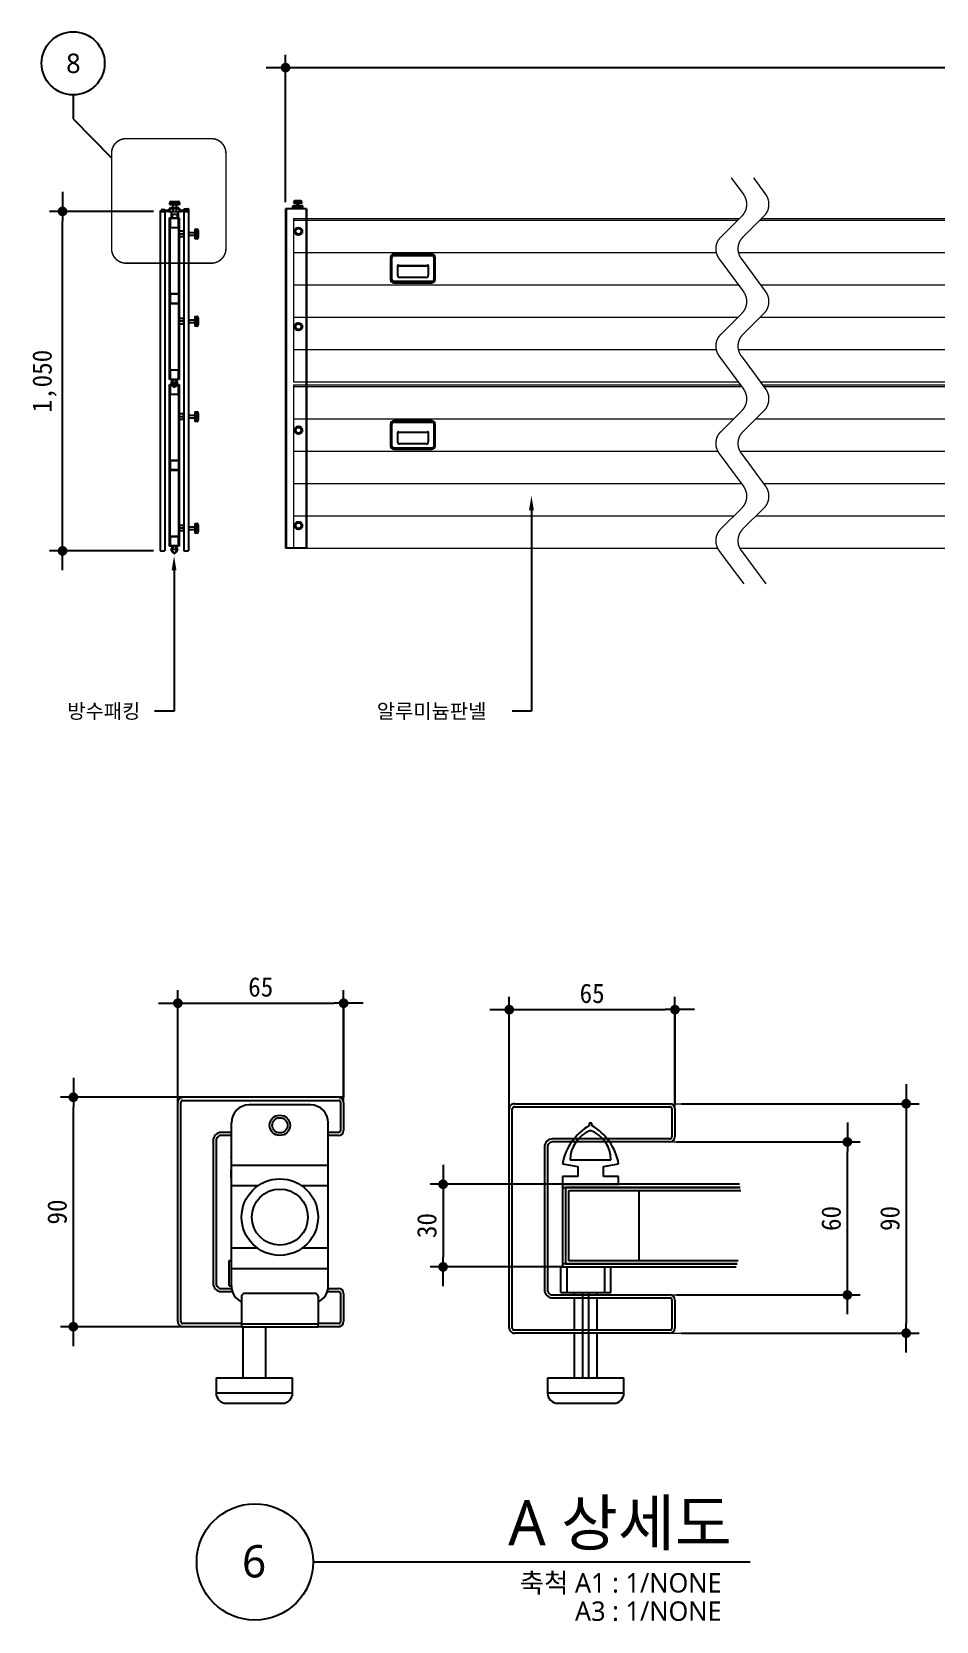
# Model space of a CAD drawing. Header units: millimetres. Extents: x 4892990 to 5673724, y 2128419 to 2381812.
# Drawn here: x 5645785 to 5648582, y 2371363 to 2376279 of the extents above; entities that cross this region are included whole.
import ezdxf
from ezdxf.enums import TextEntityAlignment as Align

# ---------------------------------------------------------------- set-up
doc = ezdxf.new("R2010")
doc.units = ezdxf.units.MM
doc.header["$LTSCALE"] = 1000
for name, pattern in [('CENTER2', [1.125, 0.75, -0.125, 0.125, -0.125]), ('DASHDOTX2', [2, 1, -0.5, 0, -0.5]), ('HIDDEN', [0.375, 0.25, -0.125]), ('HIDDEN2', [0.1875, 0.125, -0.0625])]:
    doc.linetypes.add(name, pattern=pattern)
doc.layers.get('0').update_dxf_attribs({"linetype": 'CONTINUOUS'})
for name, color, linetype in [('1', 1, 'CENTER2'), ('A-MKXS-MAK2', 3, 'DASHDOTX2'), ('A-MKXS-TEXT1', 3, 'CONTINUOUS'), ('A-MKXS-TEXT2', 7, 'CONTINUOUS'), ('치수', 1, 'CONTINUOUS')]:
    doc.layers.add(name, color=color, linetype=linetype)
for name, color, linetype, lineweight in [('A-DIMS', 7, 'CONTINUOUS', 25), ('A-MKXS-LEAD', 7, 'CONTINUOUS', 25), ('A-XXXX-SYMB', 7, 'CONTINUOUS', 25), ('A-XXXX-TXT1', 3, 'CONTINUOUS', 25)]:
    doc.layers.add(name, color=color, linetype=linetype, lineweight=lineweight)
doc.styles.add('HY울릉도L', font='malgun.ttf')
doc.styles.add('돋움체', font='')
doc.styles.add('맑은고딕', font='malgun.ttf')
doc.styles.get('돋움체').set_extended_font_data('DotumChe')
doc.dimstyles.new('CDIM', dxfattribs={"dimtxt": 3, "dimasz": 1.5, "dimexe": 2, "dimexo": 1, "dimgap": 1, "dimtad": 1, "dimdec": 0, "dimrnd": 0.5, "dimzin": 0, "dimdsep": 32, "dimlunit": 6, "dimtxsty": 'HY울릉도L', "dimblk1": '_CIDOT', "dimblk2": '_CIDOT', "dimsah": 1, "dimcen": 5.5, "dimclrd": 2, "dimclre": 2, "dimclrt": 7, "dimadec": 0, "dimazin": 0, "dimtfac": 1, "dimtdec": 0, "dimtix": 1, "dimtmove": 2, "dimatfit": 1, "dimldrblk": '_CIDOT', "dimfxl": 1, "dimtolj": 1, "dimtzin": 0, "dimlwd": -1, "dimarcsym": 0})

# ---------------------------------------------------------------- blocks, each defined once
blk = doc.blocks.new('고정지주앞좌')
at = {"color": 7, "linetype": 'Continuous', "lineweight": 25, "ltscale": 30}
for p, q in [((3939007.6, -1088298.6), (3938942.6, -1088298.6)), ((3938942.6, -1088298.6), (3938942.6, -1089348.6)), ((3938944.2, -1088298.6), (3938944.2, -1089348.6)), ((3938950.2, -1088298.6), (3938948.6, -1088298.6)), ((3938999, -1088298.6), (3938950.2, -1088298.6)), ((3938995.8, -1088289.8), (3938965.4, -1088289.8)), ((3938965.4, -1088296.2), (3938965.4, -1088289.8)), ((3938965.4, -1088296.2), (3938965.4, -1088298.6)), ((3938968.6, -1088296.2), (3938965.4, -1088296.2)), ((3938968.6, -1088277), (3938968.6, -1088281.8)), ((3938980.6, -1088281.8), (3938968.6, -1088281.8)), ((3938968.6, -1088292), (3938968.6, -1088292.8)), ((3938992.6, -1088292), (3938968.6, -1088292)), ((3938968.6, -1088292.8), (3938992.6, -1088292.8)), ((3938968.6, -1088292.8), (3938968.6, -1088298.6)), ((3938992.6, -1088298.6), (3938968.6, -1088298.6)), ((3938980.6, -1088273.8), (3938971.8, -1088273.8)), ((3938977, -1088281.8), (3938977, -1088289.8)), ((3938989.4, -1088273.8), (3938980.6, -1088273.8)), ((3938992.6, -1088281.8), (3938980.6, -1088281.8)), ((3938984.2, -1088289.8), (3938984.2, -1088281.8)), ((3938992.6, -1088281.8), (3938992.6, -1088277)), ((3938992.6, -1088292.8), (3938992.6, -1088292)), ((3938992.6, -1088292.8), (3938992.6, -1088298.6)), ((3938995.8, -1088296.2), (3938992.6, -1088296.2)), ((3938995.8, -1088296.2), (3938995.8, -1088289.8)), ((3938995.8, -1088298.6), (3938995.8, -1088296.2)), ((3939006, -1088298.6), (3939006, -1089348.6)), ((3939007.6, -1088298.6), (3939007.6, -1089348.6)), ((3939007.6, -1089348.6), (3938942.6, -1089348.6))]:
    blk.add_line(p, q, dxfattribs=at)
at = {"color": 8, "linetype": 'Continuous', "lineweight": 25, "ltscale": 30}
for p, q in [((3938968.6, -1088277), (3938980.6, -1088277)), ((3938980.6, -1088277), (3938992.6, -1088277))]:
    blk.add_line(p, q, dxfattribs=at)
at = {"color": 7, "linetype": 'Continuous', "lineweight": 25, "ltscale": 900}
for centre, radius in [((3938982.6, -1088368.6), 12), ((3938982.6, -1088368.6), 8.8), ((3938982.6, -1088663.6), 12), ((3938982.6, -1088663.6), 8.8), ((3938982.6, -1088983.6), 12), ((3938982.6, -1088983.6), 8.8), ((3938982.6, -1089278.6), 12), ((3938982.6, -1089278.6), 8.8)]:
    blk.add_circle(centre, radius, dxfattribs=at)
for centre, start, end in [((3938971.8, -1088277), 90, 180), ((3938989.4, -1088277), 0, 90)]:
    blk.add_arc(centre, 3.2, start, end, dxfattribs=at)
blk = doc.blocks.new('H450차수판옆')
at = {"color": 7, "linetype": 'Continuous', "lineweight": 25, "ltscale": 25}
for p, q in [((2065357.6, -461884), (2065387.6, -461884)), ((2065357.6, -462384), (2065357.6, -461884)), ((2065358.8, -461885.2), (2065386.4, -461885.2)), ((2065358.8, -461885.2), (2065358.8, -462384)), ((2065386.4, -461915.2), (2065358.8, -461915.2)), ((2065385.2, -461886.4), (2065360, -461886.4)), ((2065360, -461886.4), (2065360, -461914)), ((2065360, -461914), (2065385.2, -461914)), ((2065365.8, -461884), (2065379.4, -461884)), ((2065385.2, -461914), (2065385.2, -461886.4)), ((2065386.4, -462384), (2065386.4, -461885.2)), ((2065387.6, -461884), (2065387.6, -462384)), ((2065386.4, -462119), (2065358.8, -462119)), ((2065385.2, -462120.2), (2065360, -462120.2)), ((2065360, -462120.2), (2065360, -462147.8)), ((2065385.2, -462120.2), (2065385.2, -462147.8)), ((2065358.8, -462149), (2065386.4, -462149)), ((2065360, -462147.8), (2065385.2, -462147.8)), ((2065358.8, -462354), (2065386.4, -462354)), ((2065385.2, -462355.2), (2065360, -462355.2)), ((2065360, -462355.2), (2065360, -462382.8)), ((2065385.2, -462382.8), (2065385.2, -462355.2)), ((2065386.4, -462354), (2065386.4, -462384)), ((2065386.4, -462384), (2065357.6, -462384)), ((2065360, -462382.8), (2065385.2, -462382.8)), ((2065361.6, -462392), (2065367.6, -462391)), ((2065362.8, -462387), (2065362.8, -462384)), ((2065362.8, -462384), (2065382.4, -462384)), ((2065368.8, -462387), (2065362.8, -462387)), ((2065364.6, -462393.5), (2065380.6, -462393.5)), ((2065367.6, -462391), (2065368.8, -462387)), ((2065372.1, -462408), (2065372.1, -462407)), ((2065373.1, -462408), (2065372.1, -462408)), ((2065373.1, -462407), (2065373.1, -462408)), ((2065376.4, -462387), (2065377.6, -462391)), ((2065382.4, -462387), (2065376.4, -462387)), ((2065377.6, -462391), (2065383.6, -462392)), ((2065382.4, -462384), (2065382.4, -462387)), ((2065387.6, -462384), (2065386.4, -462384))]:
    blk.add_line(p, q, dxfattribs=at)
for centre, radius, start, end in [((2065382.8, -462388.3), 21.5, 190, 240.1926), ((2065376.8, -462393.5), 12.3, 180, 249.649), ((2065368.3, -462393.5), 12.3, 290.351, 0), ((2065362.4, -462388.3), 21.5, 299.8074, 350)]:
    blk.add_arc(centre, radius, start, end, dxfattribs=at)
blk = doc.blocks.new('H950고정지주옆')
at = {"color": 7, "linetype": 'Continuous', "lineweight": 25, "ltscale": 25}
for p, q in [((2065061.4, -461324), (2065061.4, -462374)), ((2065061.4, -461324), (2065072.4, -461324)), ((2065062.4, -461324), (2065062.4, -461321)), ((2065062.4, -461321), (2065069.4, -461321)), ((2065066.4, -461321), (2065066.4, -461319)), ((2065074.4, -461319), (2065066.4, -461319)), ((2065067.4, -461318), (2065073.4, -461318)), ((2065069.4, -461321), (2065069.4, -461324)), ((2065086.1, -461321), (2065069.4, -461321)), ((2065072.4, -461324), (2065074.4, -461324)), ((2065074.4, -461319), (2065074.4, -461321)), ((2065087.4, -461324), (2065074.4, -461324)), ((2065076.4, -461324), (2065076.4, -462374)), ((2065094.1, -461313), (2065086.1, -461321)), ((2065095.4, -461316), (2065087.4, -461324)), ((2065087.4, -461324), (2065101.9, -461324)), ((2065091.4, -461303), (2065091.4, -461297)), ((2065121.4, -461297), (2065091.4, -461297)), ((2065091.4, -461303), (2065121.4, -461303)), ((2065118.6, -461313), (2065094.1, -461313)), ((2065095.4, -461293), (2065117.4, -461293)), ((2065117.4, -461316), (2065095.4, -461316)), ((2065097.2, -461330.8), (2065097.2, -461327.8)), ((2065097.2, -461344), (2065097.2, -461330.8)), ((2065115.2, -461325.8), (2065099.2, -461325.8)), ((2065099.2, -461332.8), (2065115.2, -461332.8)), ((2065099.2, -461332.8), (2065099.2, -461344)), ((2065101.9, -461313), (2065101.9, -461303)), ((2065101.9, -461325.8), (2065101.9, -461316)), ((2065110.9, -461303), (2065110.9, -461313)), ((2065110.9, -461316), (2065110.9, -461325.8)), ((2065110.9, -461324), (2065125.4, -461324)), ((2065115.2, -461344), (2065115.2, -461332.8)), ((2065117.2, -461330.8), (2065117.2, -461327.8)), ((2065117.2, -461330.8), (2065117.2, -461344)), ((2065125.4, -461324), (2065117.4, -461316)), ((2065126.6, -461321), (2065118.6, -461313)), ((2065121.4, -461297), (2065121.4, -461303)), ((2065133.4, -461324), (2065125.4, -461324)), ((2065133.4, -461321), (2065126.6, -461321)), ((2065133.4, -461324), (2065133.4, -461321)), ((2065133.4, -461321), (2065140.4, -461321)), ((2065134.4, -461324), (2065133.4, -461324)), ((2065134.4, -461324), (2065134.4, -462374)), ((2065134.4, -461324), (2065136.4, -461324)), ((2065136.4, -461315.8), (2065137.4, -461315.8)), ((2065136.4, -461320.8), (2065136.4, -461315.8)), ((2065137.4, -461320.8), (2065136.4, -461320.8)), ((2065136.4, -461324), (2065147.4, -461324)), ((2065137.4, -461315.8), (2065137.4, -461320.8)), ((2065137.4, -461315.8), (2065148.4, -461315.8)), ((2065143.4, -461320.8), (2065137.4, -461320.8)), ((2065140.4, -461321), (2065140.4, -461324)), ((2065144.4, -461324), (2065144.4, -461321.8)), ((2065147.4, -461324), (2065149.4, -461324)), ((2065149.4, -461316.8), (2065149.4, -461324)), ((2065149.4, -461324), (2065149.4, -462374)), ((2065097.2, -461344), (2065117.2, -461344)), ((2065133.4, -461385.5), (2065120.4, -461385.5)), ((2065133.4, -461385.5), (2065133.4, -461394)), ((2065169.4, -461379), (2065175.4, -461379)), ((2065169.4, -461379), (2065169.4, -461409)), ((2065175.4, -461409), (2065175.4, -461379)), ((2065179.4, -461383), (2065179.4, -461405)), ((2065133.4, -461394), (2065120.4, -461394)), ((2065133.4, -461402.5), (2065120.4, -461402.5)), ((2065133.4, -461389.5), (2065134.4, -461389.5)), ((2065133.4, -461394), (2065133.4, -461402.5)), ((2065134.4, -461398.5), (2065133.4, -461398.5)), ((2065149.4, -461389.5), (2065169.4, -461389.5)), ((2065169.4, -461398.5), (2065149.4, -461398.5)), ((2065175.4, -461409), (2065169.4, -461409)), ((2065133.4, -461655.5), (2065120.4, -461655.5)), ((2065133.4, -461664), (2065120.4, -461664)), ((2065133.4, -461672.5), (2065120.4, -461672.5)), ((2065133.4, -461655.5), (2065133.4, -461664)), ((2065133.4, -461659.5), (2065134.4, -461659.5)), ((2065133.4, -461664), (2065133.4, -461672.5)), ((2065134.4, -461668.5), (2065133.4, -461668.5)), ((2065149.4, -461659.5), (2065169.4, -461659.5)), ((2065169.4, -461668.5), (2065149.4, -461668.5)), ((2065169.4, -461649), (2065175.4, -461649)), ((2065169.4, -461649), (2065169.4, -461679)), ((2065175.4, -461679), (2065169.4, -461679)), ((2065175.4, -461679), (2065175.4, -461649)), ((2065179.4, -461653), (2065179.4, -461675)), ((2065133.4, -461950.5), (2065120.4, -461950.5)), ((2065133.4, -461959), (2065120.4, -461959)), ((2065133.4, -461967.5), (2065120.4, -461967.5)), ((2065133.4, -461950.5), (2065133.4, -461959)), ((2065133.4, -461954.5), (2065134.4, -461954.5)), ((2065133.4, -461959), (2065133.4, -461967.5)), ((2065134.4, -461963.5), (2065133.4, -461963.5)), ((2065149.4, -461954.5), (2065169.4, -461954.5)), ((2065169.4, -461963.5), (2065149.4, -461963.5)), ((2065169.4, -461944), (2065175.4, -461944)), ((2065169.4, -461944), (2065169.4, -461974)), ((2065175.4, -461974), (2065169.4, -461974)), ((2065175.4, -461974), (2065175.4, -461944)), ((2065179.4, -461948), (2065179.4, -461970)), ((2065133.4, -462295.5), (2065120.4, -462295.5)), ((2065133.4, -462304), (2065120.4, -462304)), ((2065133.4, -462312.5), (2065120.4, -462312.5)), ((2065133.4, -462295.5), (2065133.4, -462304)), ((2065133.4, -462299.5), (2065134.4, -462299.5)), ((2065133.4, -462304), (2065133.4, -462312.5)), ((2065134.4, -462308.5), (2065133.4, -462308.5)), ((2065149.4, -462299.5), (2065169.4, -462299.5)), ((2065169.4, -462308.5), (2065149.4, -462308.5)), ((2065169.4, -462289), (2065175.4, -462289)), ((2065169.4, -462289), (2065169.4, -462319)), ((2065175.4, -462319), (2065169.4, -462319)), ((2065175.4, -462319), (2065175.4, -462289)), ((2065179.4, -462293), (2065179.4, -462315)), ((2065061.4, -462374), (2065076.4, -462374)), ((2065134.4, -462374), (2065149.4, -462374))]:
    blk.add_line(p, q, dxfattribs=at)
for centre, radius, start, end in [((2065067.4, -461319), 1, 90, 180), ((2065073.4, -461319), 1, 0, 90), ((2065095.4, -461297), 4, 90, 180), ((2065099.2, -461327.8), 2, 90, 180), ((2065099.2, -461330.8), 2, 180, 270), ((2065115.2, -461327.8), 2, 0, 90), ((2065115.2, -461330.8), 2, 270, 0), ((2065117.4, -461297), 4, 0, 90), ((2065143.4, -461321.8), 1, 0, 90), ((2065148.4, -461316.8), 1, 0, 90), ((2065175.4, -461383), 4, 0, 90), ((2065175.4, -461405), 4, 270, 0), ((2065175.4, -461653), 4, 0, 90), ((2065175.4, -461675), 4, 270, 0), ((2065175.4, -461948), 4, 0, 90), ((2065175.4, -461970), 4, 270, 0), ((2065175.4, -462293), 4, 0, 90), ((2065175.4, -462315), 4, 270, 0)]:
    blk.add_arc(centre, radius, start, end, dxfattribs=at)
at = {"layer": '치수'}
for p in [(-267.2, 540), (-267.2, 25)]:
    blk.add_blockref('H450차수판옆', p, dxfattribs=at)
blk = doc.blocks.new('AL차수판 2단')
at = {"color": 7, "linetype": 'HIDDEN', "lineweight": 0}
for p, q in [((2975499.4, -532908.3), (2975537.7, -532960.3)), ((2975567.9, -532908.3), (2975606.2, -532960.3)), ((2975532.8, -533025.3), (2975465.9, -533092.2)), ((2975601.3, -533025.3), (2975534.4, -533092.2)), ((2975461, -533157.2), (2975537.7, -533261.2)), ((2975529.5, -533157.2), (2975606.2, -533261.2)), ((2975532.8, -533326.3), (2975465.9, -533393.2)), ((2975601.3, -533326.3), (2975534.4, -533393.2)), ((2975461, -533458.2), (2975499.4, -533510.2)), ((2975529.5, -533458.2), (2975567.9, -533510.2)), ((2975499.4, -533510.2), (2975537.7, -533562.2)), ((2975567.9, -533510.2), (2975606.2, -533562.2)), ((2975532.8, -533627.2), (2975465.9, -533694.2)), ((2975601.3, -533627.2), (2975534.4, -533694.2)), ((2975461, -533759.2), (2975537.7, -533863.2)), ((2975529.5, -533759.2), (2975606.2, -533863.2)), ((2975532.8, -533928.2), (2975465.9, -533995.1)), ((2975601.3, -533928.2), (2975534.4, -533995.1)), ((2975461, -534060.2), (2975499.4, -534112.2)), ((2975529.5, -534060.2), (2975567.9, -534112.2)), ((2975499.4, -534112.2), (2975537.7, -534164.2)), ((2975567.9, -534112.2), (2975606.2, -534164.2))]:
    blk.add_line(p, q, dxfattribs=at)
at = {"color": 7, "linetype": 'Continuous', "lineweight": 15}
for p, q in [((2974145.8, -533033.4), (2974145.8, -533538.4)), ((2974145.8, -533033.4), (2975524.7, -533033.4)), ((2974145.8, -533038.4), (2975519.7, -533038.4)), ((2975588.2, -533038.4), (2976935.2, -533038.4)), ((2975593.2, -533033.4), (2976935.2, -533033.4)), ((2976935.2, -533538.4), (2976935.2, -533033.4)), ((2974145.8, -533138.4), (2975452.5, -533138.4)), ((2975521, -533138.4), (2976935.2, -533138.4)), ((2974145.8, -533238.4), (2975520.9, -533238.4)), ((2975589.4, -533238.4), (2976935.2, -533238.4)), ((2974145.8, -533338.4), (2975520.7, -533338.4)), ((2975589.2, -533338.4), (2976935.2, -533338.4)), ((2974145.8, -533438.4), (2975452.3, -533438.4)), ((2975520.8, -533438.4), (2976935.2, -533438.4)), ((2974145.8, -533538.4), (2975520.2, -533538.4)), ((2974145.8, -533538.4), (2975520.2, -533538.4)), ((2974145.8, -533548.4), (2975527.6, -533548.4)), ((2974145.8, -533548.4), (2974145.8, -534053.4)), ((2974145.8, -533553.4), (2975531.3, -533553.4)), ((2975588.7, -533538.4), (2976935.2, -533538.4)), ((2975588.7, -533538.4), (2976935.2, -533538.4)), ((2975596.1, -533548.4), (2976935.2, -533548.4)), ((2975599.8, -533553.4), (2976935.2, -533553.4)), ((2976935.2, -534053.4), (2976935.2, -533548.4)), ((2974145.8, -533653.4), (2975506.6, -533653.4)), ((2975575.2, -533653.4), (2976935.2, -533653.4)), ((2974145.8, -533753.4), (2975457.4, -533753.4)), ((2975525.9, -533753.4), (2976935.2, -533753.4)), ((2974145.8, -533853.4), (2975530.5, -533853.4)), ((2975599, -533853.4), (2976935.2, -533853.4)), ((2974145.8, -533953.4), (2975507.6, -533953.4)), ((2975576.1, -533953.4), (2976935.2, -533953.4)), ((2974145.8, -534053.4), (2975456.9, -534053.4)), ((2975525.4, -534053.4), (2976935.2, -534053.4))]:
    blk.add_line(p, q, dxfattribs=at)
at = {"color": 7, "linetype": 'HIDDEN', "lineweight": 0}
for centre, start, end in [((2975497.5, -532989.9), 315, 36.4024), ((2975566, -532989.9), 315, 36.4024), ((2975501.3, -533127.6), 135, 216.4024), ((2975569.8, -533127.6), 135, 216.4024), ((2975497.5, -533290.9), 315, 36.4024), ((2975566, -533290.9), 315, 36.4024), ((2975501.3, -533428.5), 135, 216.4024), ((2975569.8, -533428.5), 135, 216.4024), ((2975497.5, -533591.9), 315, 36.4024), ((2975566, -533591.9), 315, 36.4024), ((2975501.3, -533729.5), 135, 216.4024), ((2975569.8, -533729.5), 135, 216.4024), ((2975497.5, -533892.9), 315, 36.4024), ((2975566, -533892.9), 315, 36.4024), ((2975501.3, -534030.5), 135, 216.4024), ((2975569.8, -534030.5), 135, 216.4024)]:
    blk.add_arc(centre, 50, start, end, dxfattribs=at)
at = {"layer": '1', "color": 7, "linetype": 'Continuous'}
for p, q in [((2974445.8, -533154.4), (2974445.8, -533222.4)), ((2974449.7, -533222.6), (2974449.7, -533154.3)), ((2974455.7, -533148.3), (2974574, -533148.3)), ((2974573.8, -533144.4), (2974455.8, -533144.4)), ((2974580, -533154.3), (2974580, -533222.6)), ((2974583.8, -533222.4), (2974583.8, -533154.4)), ((2976497.2, -533222.4), (2976497.2, -533154.4)), ((2976501, -533154.3), (2976501, -533222.6)), ((2976625.3, -533148.3), (2976507, -533148.3)), ((2976507.2, -533144.4), (2976625.2, -533144.4)), ((2976631.3, -533222.6), (2976631.3, -533154.3)), ((2976635.2, -533154.4), (2976635.2, -533222.4)), ((2974467.3, -533179.4), (2974467.3, -533209.9)), ((2974470.3, -533179.4), (2974470.3, -533180.9)), ((2974559.3, -533180.9), (2974470.3, -533180.9)), ((2974559.3, -533179.4), (2974559.3, -533180.9)), ((2974562.3, -533179.4), (2974562.3, -533209.9)), ((2976518.7, -533179.4), (2976518.7, -533209.9)), ((2976521.7, -533179.4), (2976521.7, -533180.9)), ((2976521.7, -533180.9), (2976610.7, -533180.9)), ((2976610.7, -533179.4), (2976610.7, -533180.9)), ((2976613.7, -533179.4), (2976613.7, -533209.9)), ((2974574, -533228.6), (2974455.7, -533228.6)), ((2974455.8, -533232.4), (2974573.8, -533232.4)), ((2974556.3, -533215.9), (2974473.3, -533215.9)), ((2976507, -533228.6), (2976625.3, -533228.6)), ((2976625.2, -533232.4), (2976507.2, -533232.4)), ((2976524.7, -533215.9), (2976607.7, -533215.9)), ((2974445.8, -533669.4), (2974445.8, -533737.4)), ((2974449.7, -533737.6), (2974449.7, -533669.3)), ((2974455.7, -533663.3), (2974574, -533663.3)), ((2974573.8, -533659.4), (2974455.8, -533659.4)), ((2974467.3, -533694.4), (2974467.3, -533724.9)), ((2974470.3, -533694.4), (2974470.3, -533695.9)), ((2974559.3, -533695.9), (2974470.3, -533695.9)), ((2974559.3, -533694.4), (2974559.3, -533695.9)), ((2974562.3, -533694.4), (2974562.3, -533724.9)), ((2974580, -533669.3), (2974580, -533737.6)), ((2974583.8, -533737.4), (2974583.8, -533669.4)), ((2976497.2, -533737.4), (2976497.2, -533669.4)), ((2976501, -533669.3), (2976501, -533737.6)), ((2976625.3, -533663.3), (2976507, -533663.3)), ((2976507.2, -533659.4), (2976625.2, -533659.4)), ((2976518.7, -533694.4), (2976518.7, -533724.9)), ((2976521.7, -533694.4), (2976521.7, -533695.9)), ((2976521.7, -533695.9), (2976610.7, -533695.9)), ((2976610.7, -533694.4), (2976610.7, -533695.9)), ((2976613.7, -533694.4), (2976613.7, -533724.9)), ((2976631.3, -533737.6), (2976631.3, -533669.3)), ((2976635.2, -533669.4), (2976635.2, -533737.4)), ((2974574, -533743.6), (2974455.7, -533743.6)), ((2974455.8, -533747.4), (2974573.8, -533747.4)), ((2974556.3, -533730.9), (2974473.3, -533730.9)), ((2976507, -533743.6), (2976625.3, -533743.6)), ((2976625.2, -533747.4), (2976507.2, -533747.4)), ((2976524.7, -533730.9), (2976607.7, -533730.9))]:
    blk.add_line(p, q, dxfattribs=at)
at = {"layer": '1', "color": 4, "linetype": 'HIDDEN2'}
for p, q in [((2974470.3, -533179.4), (2974559.3, -533179.4)), ((2976610.7, -533179.4), (2976521.7, -533179.4)), ((2974470.3, -533694.4), (2974559.3, -533694.4)), ((2976610.7, -533694.4), (2976521.7, -533694.4))]:
    blk.add_line(p, q, dxfattribs=at)
at = {"layer": '1', "color": 7, "linetype": 'Continuous'}
for centre, radius, start, end in [((2974455.8, -533154.4), 10, 90, 180), ((2974455.7, -533154.3), 6, 90, 180), ((2974573.8, -533154.4), 10, 0, 90), ((2974574, -533154.3), 6, 0, 90), ((2976507.2, -533154.4), 10, 90, 180), ((2976507, -533154.3), 6, 90, 180), ((2976625.2, -533154.4), 10, 0, 90), ((2976625.3, -533154.3), 6, 0, 90), ((2974468.8, -533179.4), 1.5, 0, 180), ((2974473.3, -533209.9), 6, 180, 270), ((2974556.3, -533209.9), 6, 270, 0), ((2974560.8, -533179.4), 1.5, 0, 180), ((2976520.2, -533179.4), 1.5, 0, 180), ((2976524.7, -533209.9), 6, 180, 270), ((2976607.7, -533209.9), 6, 270, 0), ((2976612.2, -533179.4), 1.5, 0, 180), ((2974455.8, -533222.4), 10, 180, 270), ((2974455.7, -533222.6), 6, 180, 270), ((2974573.8, -533222.4), 10, 270, 0), ((2974574, -533222.6), 6, 270, 0), ((2976507.2, -533222.4), 10, 180, 270), ((2976507, -533222.6), 6, 180, 270), ((2976625.2, -533222.4), 10, 270, 0), ((2976625.3, -533222.6), 6, 270, 0), ((2974455.8, -533669.4), 10, 90, 180), ((2974455.7, -533669.3), 6, 90, 180), ((2974468.8, -533694.4), 1.5, 0, 180), ((2974560.8, -533694.4), 1.5, 0, 180), ((2974573.8, -533669.4), 10, 0, 90), ((2974574, -533669.3), 6, 0, 90), ((2976507.2, -533669.4), 10, 90, 180), ((2976507, -533669.3), 6, 90, 180), ((2976520.2, -533694.4), 1.5, 0, 180), ((2976612.2, -533694.4), 1.5, 0, 180), ((2976625.2, -533669.4), 10, 0, 90), ((2976625.3, -533669.3), 6, 0, 90), ((2974455.8, -533737.4), 10, 180, 270), ((2974455.7, -533737.6), 6, 180, 270), ((2974473.3, -533724.9), 6, 180, 270), ((2974556.3, -533724.9), 6, 270, 0), ((2974573.8, -533737.4), 10, 270, 0), ((2974574, -533737.6), 6, 270, 0), ((2976507.2, -533737.4), 10, 180, 270), ((2976507, -533737.6), 6, 180, 270), ((2976524.7, -533724.9), 6, 180, 270), ((2976607.7, -533724.9), 6, 270, 0), ((2976625.2, -533737.4), 10, 270, 0), ((2976625.3, -533737.6), 6, 270, 0)]:
    blk.add_arc(centre, radius, start, end, dxfattribs=at)
blk = doc.blocks.new('_CIDOT')
at = {"color": 0, "linetype": 'ByBlock'}
blk.add_line((2, 0), (-1, 0), dxfattribs=at)
at = {"color": 0, "linetype": 'ByBlock', "const_width": 0.5}
blk.add_lwpolyline([(-0.25, 0, 1), (0.25, 0, 1)], format="xyb", close=True, dxfattribs=at)
blk = doc.blocks.new('*D63')
at = {"layer": 'A-DIMS', "lineweight": -2, "transparency": 16777216}
for p, q in [((5646232.7, 2372983.6), (5645873.7, 2372983.6)), ((5646232.6, 2372274), (5645873.7, 2372274))]:
    blk.add_line(p, q, dxfattribs=at)
at = {"layer": 'A-DIMS', "transparency": 16777216}
blk.add_line((5645913.7, 2372304), (5645913.7, 2372953.6), dxfattribs=at)
at = {"layer": 'A-DIMS', "transparency": 16777216, "xscale": 30, "yscale": 30, "zscale": 30}
for p, rotation in [((5645913.7, 2372983.6), 90), ((5645913.7, 2372274), 270)]:
    blk.add_blockref('_CIDOT', p, dxfattribs=dict(at, rotation=rotation))
at = {"layer": 'A-DIMS', "color": 3, "transparency": 16777216, "insert": (5645863.7, 2372628.8), "char_height": 60, "attachment_point": 5, "rotation": 90, "style": '돋움체'}
blk.add_mtext('\\A1;90', dxfattribs=at)
blk = doc.blocks.new('*D64')
at = {"layer": 'A-DIMS', "lineweight": -2, "transparency": 16777216}
for p, q in [((5646237, 2372988), (5646237, 2373314.6)), ((5646749.5, 2372988), (5646749.5, 2373314.6))]:
    blk.add_line(p, q, dxfattribs=at)
at = {"layer": 'A-DIMS', "transparency": 16777216}
blk.add_line((5646267, 2373274.6), (5646719.5, 2373274.6), dxfattribs=at)
at = {"layer": 'A-DIMS', "transparency": 16777216, "xscale": 30, "yscale": 30, "zscale": 30, "rotation": 180}
blk.add_blockref('_CIDOT', (5646237, 2373274.6), dxfattribs=at)
at = {"layer": 'A-DIMS', "transparency": 16777216, "xscale": 30, "yscale": 30, "zscale": 30}
blk.add_blockref('_CIDOT', (5646749.5, 2373274.6), dxfattribs=at)
at = {"layer": 'A-DIMS', "color": 3, "transparency": 16777216, "insert": (5646493.2, 2373324.7), "char_height": 60, "attachment_point": 5, "style": '돋움체'}
blk.add_mtext('\\A1;65', dxfattribs=at)
blk = doc.blocks.new('*D65')
at = {"layer": 'A-DIMS', "lineweight": -2, "transparency": 16777216}
for p, q in [((5647261.8, 2372968.1), (5647261.8, 2373294.7)), ((5647774.3, 2372968.1), (5647774.3, 2373294.7))]:
    blk.add_line(p, q, dxfattribs=at)
at = {"layer": 'A-DIMS', "transparency": 16777216}
blk.add_line((5647291.8, 2373254.7), (5647744.3, 2373254.7), dxfattribs=at)
at = {"layer": 'A-DIMS', "transparency": 16777216, "xscale": 30, "yscale": 30, "zscale": 30, "rotation": 180}
blk.add_blockref('_CIDOT', (5647261.8, 2373254.7), dxfattribs=at)
at = {"layer": 'A-DIMS', "transparency": 16777216, "xscale": 30, "yscale": 30, "zscale": 30}
blk.add_blockref('_CIDOT', (5647774.3, 2373254.7), dxfattribs=at)
at = {"layer": 'A-DIMS', "color": 3, "transparency": 16777216, "insert": (5647518.1, 2373304.8), "char_height": 60, "attachment_point": 5, "style": '돋움체'}
blk.add_mtext('\\A1;65', dxfattribs=at)
blk = doc.blocks.new('*D66')
at = {"layer": 'A-DIMS', "lineweight": -2, "transparency": 16777216}
for p, q in [((5647406.5, 2372714.6), (5647017.1, 2372714.6)), ((5647406.6, 2372459.1), (5647017.1, 2372459.1))]:
    blk.add_line(p, q, dxfattribs=at)
at = {"layer": 'A-DIMS', "transparency": 16777216}
blk.add_line((5647057.1, 2372684.6), (5647057.1, 2372489.1), dxfattribs=at)
at = {"layer": 'A-DIMS', "transparency": 16777216, "xscale": 30, "yscale": 30, "zscale": 30}
for p, rotation in [((5647057.1, 2372714.6), 90), ((5647057.1, 2372459.1), 270)]:
    blk.add_blockref('_CIDOT', p, dxfattribs=dict(at, rotation=rotation))
at = {"layer": 'A-DIMS', "color": 3, "transparency": 16777216, "insert": (5647007.1, 2372586.9), "char_height": 60, "attachment_point": 5, "rotation": 90, "style": '돋움체'}
blk.add_mtext('\\A1;30', dxfattribs=at)
blk = doc.blocks.new('*D67')
at = {"layer": 'A-DIMS', "lineweight": -2, "transparency": 16777216}
for p, q in [((5647778.5, 2372845.5), (5648347.4, 2372845.5)), ((5647778.5, 2372372.4), (5648347.4, 2372372.4))]:
    blk.add_line(p, q, dxfattribs=at)
at = {"layer": 'A-DIMS', "transparency": 16777216}
blk.add_line((5648307.4, 2372402.4), (5648307.4, 2372815.5), dxfattribs=at)
at = {"layer": 'A-DIMS', "transparency": 16777216, "xscale": 30, "yscale": 30, "zscale": 30}
for p, rotation in [((5648307.4, 2372845.5), 90), ((5648307.4, 2372372.4), 270)]:
    blk.add_blockref('_CIDOT', p, dxfattribs=dict(at, rotation=rotation))
at = {"layer": 'A-DIMS', "color": 3, "transparency": 16777216, "insert": (5648257.4, 2372608.9), "char_height": 60, "attachment_point": 5, "rotation": 90, "style": '돋움체'}
blk.add_mtext('\\A1;60', dxfattribs=at)
blk = doc.blocks.new('*D68')
at = {"layer": 'A-DIMS', "lineweight": -2, "transparency": 16777216}
for p, q in [((5647794.3, 2372963.8), (5648529.2, 2372963.8)), ((5647794.3, 2372254.1), (5648529.2, 2372254.1))]:
    blk.add_line(p, q, dxfattribs=at)
at = {"layer": 'A-DIMS', "transparency": 16777216}
blk.add_line((5648489.2, 2372933.8), (5648489.2, 2372284.1), dxfattribs=at)
at = {"layer": 'A-DIMS', "transparency": 16777216, "xscale": 30, "yscale": 30, "zscale": 30}
for p, rotation in [((5648489.2, 2372963.8), 90), ((5648489.2, 2372254.1), 270)]:
    blk.add_blockref('_CIDOT', p, dxfattribs=dict(at, rotation=rotation))
at = {"layer": 'A-DIMS', "color": 3, "transparency": 16777216, "insert": (5648439.2, 2372608.9), "char_height": 60, "attachment_point": 5, "rotation": 90, "style": '돋움체'}
blk.add_mtext('\\A1;90', dxfattribs=at)
blk = doc.blocks.new('*D76')
at = {"layer": 'A-DIMS', "lineweight": -2, "transparency": 16777216}
for p, q in [((5646569.9, 2375752.1), (5646569.9, 2376208.5)), ((5655087.9, 2375752.1), (5655087.9, 2376208.5))]:
    blk.add_line(p, q, dxfattribs=at)
at = {"layer": 'A-DIMS', "transparency": 16777216}
blk.add_line((5646599.9, 2376168.5), (5655057.9, 2376168.5), dxfattribs=at)
at = {"layer": 'A-DIMS', "transparency": 16777216, "xscale": 30, "yscale": 30, "zscale": 30, "rotation": 180}
blk.add_blockref('_CIDOT', (5646569.9, 2376168.5), dxfattribs=at)
at = {"layer": 'A-DIMS', "transparency": 16777216, "xscale": 30, "yscale": 30, "zscale": 30}
blk.add_blockref('_CIDOT', (5655087.9, 2376168.5), dxfattribs=at)
at = {"layer": 'A-DIMS', "color": 3, "transparency": 16777216, "insert": (5650828.9, 2376218.5), "char_height": 60, "attachment_point": 5, "style": '돋움체'}
blk.add_mtext('\\A1;7800', dxfattribs=at)
blk = doc.blocks.new('*D77')
at = {"layer": 'A-DIMS', "lineweight": -2, "transparency": 16777216}
for p, q in [((5646161.9, 2375723.8), (5645840.3, 2375723.8)), ((5646161.9, 2374673.8), (5645840.3, 2374673.8))]:
    blk.add_line(p, q, dxfattribs=at)
at = {"layer": 'A-DIMS', "transparency": 16777216}
blk.add_line((5645880.3, 2374703.8), (5645880.3, 2375693.8), dxfattribs=at)
at = {"layer": 'A-DIMS', "transparency": 16777216, "xscale": 30, "yscale": 30, "zscale": 30}
for p, rotation in [((5645880.3, 2375723.8), 90), ((5645880.3, 2374673.8), 270)]:
    blk.add_blockref('_CIDOT', p, dxfattribs=dict(at, rotation=rotation))
at = {"layer": 'A-DIMS', "color": 3, "transparency": 16777216, "insert": (5645824.6, 2375198.8), "char_height": 60, "attachment_point": 5, "rotation": 90, "style": '돋움체'}
blk.add_mtext('\\A1;1,050', dxfattribs=at)

msp = doc.modelspace()

# ---------------------------------------------------------------- linework, layer by layer
at = {"color": 7, "linetype": 'Continuous', "lineweight": 25, "ltscale": 25}
for p, q in [((5646236.95, 2372289.77), (5646236.95, 2372967.86)), ((5646246.41, 2372289.77), (5646246.41, 2372967.86)), ((5646252.72, 2372974.17), (5646733.69, 2372974.17)), ((5646740, 2372967.86), (5646740, 2372881.13)), ((5646749.46, 2372967.86), (5646749.46, 2372881.13)), ((5647277.56, 2372963.75), (5647758.54, 2372963.75)), ((5646646.96, 2372959.97), (5646457.73, 2372959.97)), ((5647261.79, 2372269.89), (5647261.79, 2372947.98)), ((5647271.26, 2372269.89), (5647271.26, 2372947.98)), ((5647277.56, 2372954.29), (5647758.54, 2372954.29)), ((5647764.84, 2372947.98), (5647764.84, 2372861.25)), ((5647774.31, 2372947.98), (5647774.31, 2372861.25)), ((5646402.53, 2372874.82), (5646370.99, 2372874.82)), ((5646402.53, 2372865.36), (5646370.99, 2372865.36)), ((5646402.53, 2372772.65), (5646402.53, 2372904.78)), ((5646702.15, 2372772.65), (5646702.15, 2372904.78)), ((5646733.69, 2372874.82), (5646702.15, 2372874.82)), ((5646733.69, 2372865.36), (5646702.15, 2372865.36)), ((5647509.38, 2372903.83), (5647509.38, 2372895.94)), ((5647517.26, 2372903.83), (5647509.38, 2372903.83)), ((5647517.26, 2372895.94), (5647517.26, 2372903.83)), ((5646345.76, 2372849.59), (5646345.76, 2372408.04)), ((5646355.22, 2372849.59), (5646355.22, 2372408.04)), ((5647370.6, 2372829.71), (5647370.6, 2372388.16)), ((5647380.07, 2372829.71), (5647380.07, 2372388.16)), ((5647758.54, 2372854.94), (5647395.84, 2372854.94)), ((5647758.54, 2372845.48), (5647395.84, 2372845.48)), ((5646401.74, 2372798), (5646402.53, 2372802.17)), ((5646402.53, 2372797.87), (5646401.74, 2372798)), ((5646702.15, 2372772.65), (5646402.53, 2372772.65)), ((5646402.53, 2372709.57), (5646402.53, 2372772.65)), ((5646702.15, 2372709.57), (5646702.15, 2372772.65)), ((5647426.59, 2372778.13), (5647473.9, 2372769.79)), ((5647450.24, 2372789.96), (5647576.4, 2372789.96)), ((5647473.9, 2372769.79), (5647473.9, 2372738.25)), ((5647552.74, 2372769.79), (5647600.05, 2372778.13)), ((5647552.74, 2372738.25), (5647552.74, 2372769.79)), ((5646401.74, 2372734.47), (5646401.74, 2372758.12)), ((5646401.74, 2372758.12), (5646402.53, 2372758.12)), ((5646401.74, 2372734.47), (5646402.53, 2372734.47)), ((5646401.74, 2372734.47), (5646401.74, 2372479)), ((5647426.59, 2372738.25), (5647426.59, 2372714.59)), ((5647473.9, 2372738.25), (5647426.59, 2372738.25)), ((5647600.05, 2372738.25), (5647552.74, 2372738.25)), ((5647600.05, 2372714.59), (5647600.05, 2372738.25)), ((5646484, 2372709.57), (5646402.53, 2372709.57)), ((5646402.53, 2372516.51), (5646402.53, 2372709.57)), ((5646702.15, 2372709.57), (5646620.68, 2372709.57)), ((5646702.15, 2372516.51), (5646702.15, 2372709.57)), ((5647426.59, 2372714.59), (5647426.59, 2372705.13)), ((5647973.64, 2372714.59), (5647426.59, 2372714.59)), ((5647426.59, 2372714.59), (5647600.05, 2372714.59)), ((5647426.59, 2372705.13), (5647975.72, 2372705.13)), ((5647426.59, 2372705.13), (5647426.59, 2372468.59)), ((5647426.59, 2372705.13), (5647436.05, 2372705.13)), ((5647436.05, 2372705.13), (5647436.05, 2372468.59)), ((5647661.86, 2372705.13), (5647436.05, 2372705.13)), ((5647445.51, 2372478.05), (5647445.51, 2372695.67)), ((5647445.51, 2372695.67), (5647661.86, 2372695.67)), ((5647975.72, 2372705.13), (5647661.86, 2372705.13)), ((5647661.86, 2372695.67), (5647977.6, 2372695.67)), ((5647663.13, 2372478.05), (5647663.13, 2372695.67)), ((5646396.11, 2372400.15), (5646396.11, 2372479)), ((5646396.11, 2372479), (5646401.74, 2372479)), ((5646401.74, 2372479), (5646402.53, 2372479)), ((5646484, 2372516.51), (5646402.53, 2372516.51)), ((5646402.53, 2372453.43), (5646402.53, 2372516.51)), ((5646702.15, 2372516.51), (5646620.68, 2372516.51)), ((5646702.15, 2372453.43), (5646702.15, 2372516.51)), ((5647661.86, 2372478.05), (5647445.51, 2372478.05)), ((5647969.37, 2372478.05), (5647661.86, 2372478.05)), ((5646702.15, 2372453.43), (5646402.53, 2372453.43)), ((5646402.53, 2372400.15), (5646402.53, 2372453.43)), ((5646702.15, 2372400.15), (5646702.15, 2372453.43)), ((5647420.95, 2372380.28), (5647420.95, 2372459.13)), ((5647420.95, 2372459.13), (5647426.59, 2372459.13)), ((5647426.59, 2372468.59), (5647426.59, 2372459.13)), ((5647966.73, 2372468.59), (5647426.59, 2372468.59)), ((5647436.05, 2372468.59), (5647426.59, 2372468.59)), ((5647426.59, 2372459.13), (5647963.89, 2372459.13)), ((5647436.05, 2372468.59), (5647661.86, 2372468.59)), ((5647440.81, 2372380.28), (5647440.81, 2372459.13)), ((5647440.81, 2372459.13), (5647555.87, 2372459.13)), ((5647555.87, 2372459.13), (5647555.87, 2372380.28)), ((5647575.73, 2372380.28), (5647575.73, 2372459.13)), ((5647661.86, 2372468.59), (5647966.73, 2372468.59)), ((5646370.99, 2372392.27), (5646403.1, 2372392.27)), ((5646370.99, 2372382.81), (5646405.33, 2372382.81)), ((5646396.11, 2372400.15), (5646402.53, 2372400.15)), ((5646662.73, 2372376.5), (5646441.96, 2372376.5)), ((5646699.36, 2372382.81), (5646733.69, 2372382.81)), ((5646701.59, 2372392.27), (5646733.69, 2372392.27)), ((5646740, 2372376.5), (5646740, 2372289.77)), ((5646749.46, 2372376.5), (5646749.46, 2372289.77)), ((5647395.84, 2372372.39), (5647758.54, 2372372.39)), ((5647420.95, 2372380.28), (5647440.81, 2372380.28)), ((5647440.81, 2372380.28), (5647555.87, 2372380.28)), ((5647462.86, 2372380.28), (5647462.86, 2372372.39)), ((5647489.61, 2372114.88), (5647489.61, 2372380.28)), ((5647489.61, 2372380.28), (5647507.07, 2372380.28)), ((5647507.07, 2372380.28), (5647507.07, 2372114.96)), ((5647533.82, 2372372.39), (5647533.82, 2372380.28)), ((5647555.87, 2372380.28), (5647575.73, 2372380.28)), ((5646434.07, 2372368.61), (5646434.07, 2372281.88)), ((5646670.62, 2372368.61), (5646670.62, 2372281.88)), ((5647395.84, 2372362.93), (5647758.54, 2372362.93)), ((5647462.86, 2372362.93), (5647462.86, 2372263.58)), ((5647533.82, 2372263.58), (5647533.82, 2372362.93)), ((5647764.84, 2372356.62), (5647764.84, 2372269.89)), ((5647774.31, 2372356.62), (5647774.31, 2372269.89)), ((5646434.07, 2372283.46), (5646252.72, 2372283.46)), ((5646434.07, 2372274), (5646252.72, 2372274)), ((5646670.62, 2372281.88), (5646434.07, 2372281.88)), ((5646434.07, 2372281.88), (5646434.07, 2372274)), ((5646434.07, 2372274), (5646670.62, 2372274)), ((5646438.01, 2372274), (5646438.01, 2372116.3)), ((5646508.98, 2372116.3), (5646508.98, 2372274)), ((5646733.69, 2372283.46), (5646670.62, 2372283.46)), ((5646670.62, 2372274), (5646670.62, 2372281.88)), ((5646733.69, 2372274), (5646670.62, 2372274)), ((5647758.54, 2372263.58), (5647277.56, 2372263.58)), ((5647758.54, 2372254.12), (5647277.56, 2372254.12)), ((5647462.86, 2372254.12), (5647462.86, 2372115.96)), ((5647533.82, 2372116.3), (5647533.82, 2372254.12)), ((5646355.22, 2372116.3), (5646355.22, 2372068.99)), ((5646355.22, 2372116.3), (5646591.77, 2372116.3)), ((5646591.77, 2372068.99), (5646591.77, 2372116.3)), ((5647380.07, 2372116.3), (5647380.07, 2372068.99)), ((5647380.07, 2372116.3), (5647616.61, 2372116.3)), ((5647616.61, 2372068.99), (5647616.61, 2372116.3)), ((5646386.76, 2372037.45), (5646560.23, 2372037.45)), ((5647411.61, 2372037.45), (5647585.07, 2372037.45))]:
    msp.add_line(p, q, dxfattribs=at)
at = {"color": 7, "linetype": 'Continuous', "lineweight": 18, "ltscale": 25}
for p, q in [((5647774.41, 2372963.75), (5648489.24, 2372963.75)), ((5647758.64, 2372845.48), (5648307.44, 2372845.48)), ((5647758.64, 2372372.39), (5648307.44, 2372372.39)), ((5647758.64, 2372254.12), (5648489.24, 2372254.12))]:
    msp.add_line(p, q, dxfattribs=at)
at = {"color": 8, "linetype": 'Continuous', "lineweight": 25, "ltscale": 25}
for p, q in [((5646591.77, 2372068.99), (5646355.22, 2372068.99)), ((5647616.61, 2372068.99), (5647380.07, 2372068.99))]:
    msp.add_line(p, q, dxfattribs=at)
at = {"color": 7, "linetype": 'Continuous', "lineweight": 25, "ltscale": 625}
for centre, radius in [((5646552.34, 2372896.9), 31.54), ((5646552.34, 2372896.9), 23.65), ((5646552.34, 2372613.04), 118.27), ((5646552.34, 2372613.04), 86.73)]:
    msp.add_circle(centre, radius, dxfattribs=at)
for centre, radius, start, end in [((5646252.72, 2372967.86), 15.77, 89.99765, 179.99968), ((5646252.72, 2372967.86), 6.31, 89.99075, 180.00832), ((5646733.69, 2372967.86), 15.77, 0.00032, 89.99893), ((5646733.69, 2372967.86), 6.31, 359.99168, 90.00071), ((5647277.56, 2372947.98), 15.77, 89.99765, 179.99968), ((5647758.54, 2372947.98), 15.77, 0.00032, 89.99893), ((5646457.73, 2372904.78), 55.19, 90.00066, 179.9996), ((5646646.96, 2372904.78), 55.19, 0.0004, 89.99934), ((5647277.56, 2372947.99), 6.31, 89.99075, 180.00832), ((5647758.54, 2372947.99), 6.31, 359.99168, 90.00071), ((5646370.99, 2372849.59), 25.23, 89.99797, 180.00107), ((5646370.99, 2372849.59), 15.77, 89.99772, 179.9996), ((5646733.69, 2372881.13), 6.31, 269.99917, 0.0084), ((5646733.69, 2372881.13), 15.77, 270.00113, 359.99961), ((5647593.76, 2372748.65), 169.75, 119.8069, 170.00011), ((5647546.95, 2372789.96), 96.71, 110.3504, 180.00051), ((5647479.68, 2372789.96), 96.71, 0.00094, 69.64814), ((5647432.88, 2372748.65), 169.75, 9.99989, 60.1931), ((5647395.84, 2372829.71), 25.23, 89.99797, 180.00107), ((5647395.84, 2372829.71), 15.77, 89.99772, 179.9996), ((5647758.54, 2372861.25), 15.77, 270.00113, 359.99961), ((5647758.54, 2372861.25), 6.31, 269.99917, 0.0084), ((5646370.99, 2372408.04), 25.23, 179.99897, 270.00196), ((5646370.99, 2372408.04), 15.77, 180.00041, 270.00226), ((5646457.73, 2372400.15), 55.19, 179.99979, 244.62261), ((5646441.96, 2372368.61), 7.88, 89.99774, 179.99948), ((5646662.73, 2372368.61), 7.88, 0.00052, 90.00226), ((5646646.96, 2372400.15), 55.19, 295.37739, 0.00021), ((5646733.69, 2372376.5), 15.77, 0.00041, 89.99884), ((5646733.69, 2372376.5), 6.31, 359.99159, 90.00094), ((5647395.84, 2372388.16), 25.23, 179.99897, 270.00196), ((5647395.84, 2372388.16), 15.77, 180.00041, 270.00226), ((5647758.54, 2372356.62), 15.77, 0.00041, 89.99884), ((5647758.54, 2372356.63), 6.31, 359.99159, 90.00094), ((5646252.72, 2372289.77), 15.77, 180.00052, 270.00226), ((5646252.72, 2372289.77), 6.31, 179.99159, 270.00948), ((5646733.69, 2372289.77), 6.31, 269.99906, 0.00841), ((5646733.69, 2372289.77), 15.77, 270.00116, 359.99948), ((5647277.56, 2372269.89), 15.77, 180.00052, 270.00226), ((5647277.56, 2372269.89), 6.31, 179.99159, 270.00948), ((5647758.54, 2372269.89), 15.77, 270.00116, 359.99948), ((5647758.54, 2372269.89), 6.31, 269.99906, 0.00841), ((5646386.76, 2372068.99), 31.54, 180.00041, 270.00055), ((5646560.23, 2372068.99), 31.54, 269.99945, 359.99959), ((5647411.61, 2372068.99), 31.54, 180.00041, 270.00055), ((5647585.07, 2372068.99), 31.54, 269.99945, 359.99959)]:
    msp.add_arc(centre, radius, start, end, dxfattribs=at)
at = {"layer": 'A-DIMS'}
for p, q in [((5646236.95, 2372967.96), (5646236.95, 2373274.62)), ((5646749.46, 2372967.96), (5646749.46, 2373274.62)), ((5646749.46, 2373274.6), (5646749.46, 2372983.63)), ((5647261.79, 2372948.08), (5647261.79, 2373254.75)), ((5647774.31, 2372948.08), (5647774.31, 2373254.75)), ((5647774.31, 2373254.72), (5647774.31, 2372963.75)), ((5646749.46, 2372983.63), (5645906.34, 2372983.63)), ((5647426.54, 2372714.59), (5647057.15, 2372714.59)), ((5647426.54, 2372459.13), (5647057.15, 2372459.13)), ((5646252.62, 2372274), (5645913.72, 2372274))]:
    msp.add_line(p, q, dxfattribs=at)
at = {"layer": 'A-MKXS-LEAD'}
for p, q in [((5647330.41, 2374802.7), (5647330.41, 2374364.67)), ((5646225.14, 2374616.37), (5646225.14, 2374364.67)), ((5646225.14, 2374364.67), (5646225.14, 2374177.99)), ((5647330.41, 2374364.67), (5647330.41, 2374177.99)), ((5646225.14, 2374177.99), (5646165.14, 2374177.99)), ((5646225.14, 2374177.99), (5646165.14, 2374177.99)), ((5647330.41, 2374177.99), (5647270.41, 2374177.99)), ((5647330.41, 2374177.99), (5647270.41, 2374177.99))]:
    msp.add_line(p, q, dxfattribs=at)
for points in [[(5647330.41, 2374844.47, 15, 15, 0), (5647330.41, 2374844.47, 0, 15, 0), (5647330.41, 2374799.47, 15, 15, 0)], [(5646225.14, 2374658.14, 15, 15, 0), (5646225.14, 2374658.14, 0, 15, 0), (5646225.14, 2374613.14, 15, 15, 0)]]:
    msp.add_lwpolyline(points, format="xyseb", dxfattribs=at)
at = {"layer": 'A-MKXS-MAK2', "linetype": 'Continuous'}
for p, q in [((5645913.07, 2376084.34), (5645913.07, 2376010.32)), ((5645913.07, 2376010.32), (5646031.93, 2375889.36))]:
    msp.add_line(p, q, dxfattribs=at)
at = {"layer": 'A-MKXS-MAK2', "const_width": 4.5}
msp.add_lwpolyline([(5646340.5, 2375948.91), (5646076.93, 2375948.91, 0.4142136), (5646031.93, 2375903.91), (5646031.93, 2375608.51, 0.4142136), (5646076.93, 2375563.51), (5646340.5, 2375563.51, 0.4142136), (5646385.5, 2375608.51), (5646385.5, 2375903.91, 0.4142136)], format="xyb", close=True, dxfattribs=at)
at = {"layer": 'A-MKXS-MAK2', "linetype": 'Continuous'}
msp.add_circle((5645913.07, 2376181.84), 97.5, dxfattribs=at)
at = {"layer": 'A-XXXX-SYMB'}
msp.add_line((5646655.16, 2371546.32), (5648006.54, 2371546.32), dxfattribs=at)
msp.add_circle((5646475.16, 2371546.32), 180, dxfattribs=at)

# ---------------------------------------------------------------- block references
for name, p in [('AL차수판 2단', (2672449.02, 2908735.53)), ('고정지주앞좌', (1707627.24, 3464030.68))]:
    msp.add_blockref(name, p)
at = {"layer": '치수'}
msp.add_blockref('H950고정지주옆', (3581120.52, 2837047.76), dxfattribs=at)

# ---------------------------------------------------------------- texts
at = {"layer": 'A-MKXS-TEXT1', "style": '맑은고딕'}
for s, p in [('방수패킹', (5645895.04, 2374177.99)), ('알루미늄판넬', (5646852.08, 2374177.99))]:
    msp.add_text(s, height=45, dxfattribs=at).set_placement(p, align=Align.MIDDLE_LEFT)
at = {"layer": 'A-MKXS-TEXT2', "style": '맑은고딕'}
msp.add_text('8', height=60, dxfattribs=at).set_placement((5645913.9, 2376181.84), align=Align.MIDDLE)
at = {"layer": 'A-XXXX-TXT1', "style": '맑은고딕'}
msp.add_text('A 상세도', height=140, dxfattribs=at).set_placement((5647949.38, 2371555.37), align=Align.BOTTOM_RIGHT)
msp.add_text('6', height=100, dxfattribs=at).set_placement((5646472.85, 2371548.45), align=Align.MIDDLE)
for s, p in [('축척 A1 : 1/NONE', (5647918.23, 2371511.86)), ('A3 : 1/NONE', (5647918.23, 2371424.3))]:
    msp.add_text(s, height=60, dxfattribs=at).set_placement(p, align=Align.TOP_RIGHT)

# ---------------------------------------------------------------- dimensions: what is measured, and where the dimension line sits
at = {"layer": 'A-DIMS'}
for base, p1, p2, text, picture, middle in [((5655087.87, 2376168.5), (5646569.87, 2375732.09), (5655087.87, 2375732.09), '7800', '*D76', (5650828.87, 2376218.54)), ((5646749.46, 2373274.62), (5646236.95, 2372967.96), (5646749.46, 2372967.96), '65', '*D64', (5646493.21, 2373324.66)), ((5647774.31, 2373254.75), (5647261.79, 2372948.08), (5647774.31, 2372948.08), '65', '*D65', (5647518.05, 2373304.79))]:
    dim = msp.add_linear_dim(base=base, p1=p1, p2=p2, text=text, dimstyle='CDIM', override={"dimscale": 20, "dimtxsty": '돋움체', "dimclrd": 256, "dimclre": 256, "dimclrt": 3}, dxfattribs=at)
    dim.commit()
    dim.dimension.update_dxf_attribs({"geometry": picture, "text_midpoint": middle})
dim = msp.add_linear_dim(base=(5645880.31, 2375723.79), p1=(5646181.88, 2374673.79), p2=(5646181.88, 2375723.79), angle=90, dimstyle='CDIM', override={"dimscale": 20, "dimtxsty": '돋움체', "dimclrd": 256, "dimclre": 256, "dimclrt": 3}, dxfattribs=at)
dim.commit()
dim.dimension.update_dxf_attribs({"geometry": '*D77', "text_midpoint": (5645824.59, 2375198.79)})
for base, p1, p2, text, picture, middle in [((5645913.72, 2372983.63), (5646252.62, 2372274), (5646252.72, 2372983.63), '90', '*D63', (5645863.68, 2372628.81)), ((5648489.24, 2372254.12), (5647774.31, 2372963.75), (5647774.31, 2372254.12), '90', '*D68', (5648439.2, 2372608.94)), ((5648307.44, 2372845.48), (5647758.54, 2372372.39), (5647758.54, 2372845.48), '60', '*D67', (5648257.4, 2372608.94)), ((5647057.15, 2372459.13), (5647426.54, 2372714.59), (5647426.59, 2372459.13), '30', '*D66', (5647007.11, 2372586.86))]:
    dim = msp.add_linear_dim(base=base, p1=p1, p2=p2, angle=90, text=text, dimstyle='CDIM', override={"dimscale": 20, "dimtxsty": '돋움체', "dimclrd": 256, "dimclre": 256, "dimclrt": 3}, dxfattribs=at)
    dim.commit()
    dim.dimension.update_dxf_attribs({"geometry": picture, "text_midpoint": middle})

doc.saveas('drawing.dxf')
